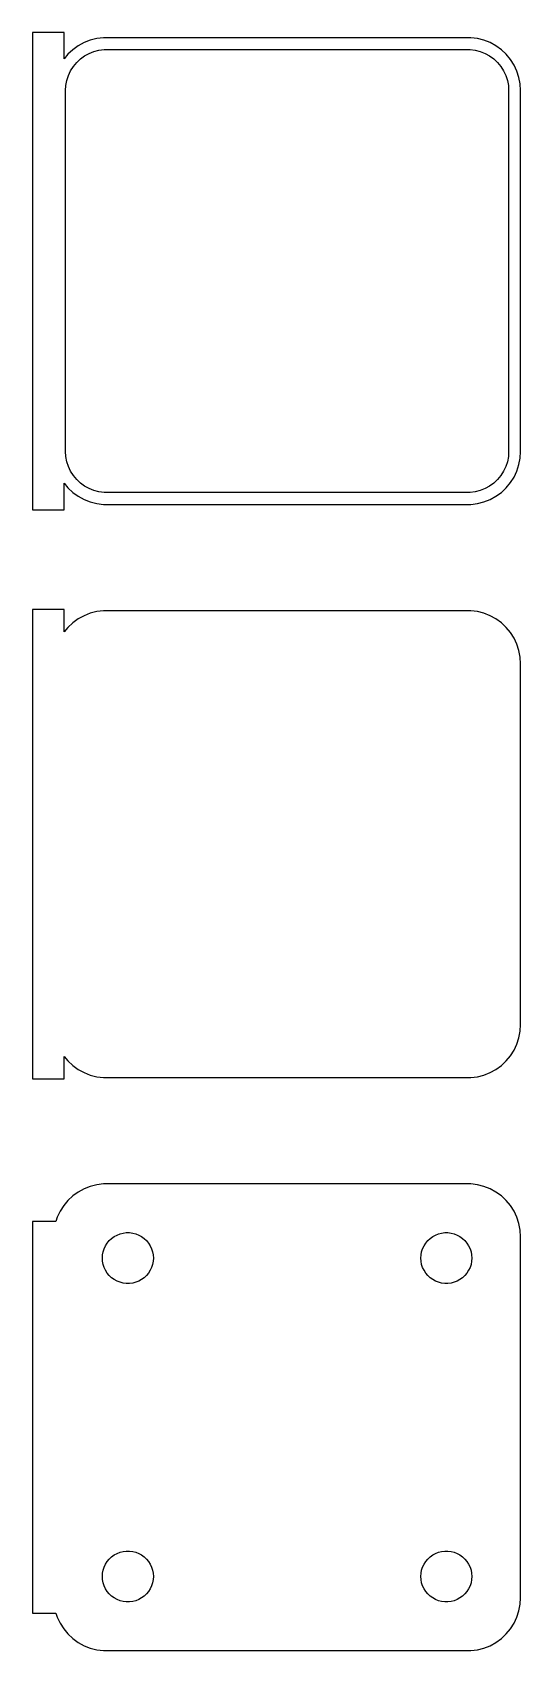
# Model space of a CAD drawing. Header units: metres. Extents: x -24 to 22, y 86 to 238.
import ezdxf

# ---------------------------------------------------------------- set-up
doc = ezdxf.new("R2010")
doc.units = ezdxf.units.M

msp = doc.modelspace()

# ---------------------------------------------------------------- linework, layer by layer
for p, q in [((-21, 238.49), (-24, 238.49)), ((-24, 238.49), (-24, 193.51)), ((-21, 235.993), (-21, 238.49)), ((-17.9369, 237.911), (-18.5451, 237.755)), ((-17.3139, 237.99), (-17.9369, 237.911)), ((17.3139, 237.99), (-17.3139, 237.99)), ((17.9369, 237.911), (17.3139, 237.99)), ((18.5451, 237.755), (17.9369, 237.911)), ((-20.6448, 236.423), (-21, 235.993)), ((-20.1871, 236.853), (-20.6448, 236.423)), ((-19.6791, 237.222), (-20.1871, 236.853)), ((-19.1289, 237.524), (-19.6791, 237.222)), ((-18.5451, 237.755), (-19.1289, 237.524)), ((-19.0751, 236.27), (-18.6489, 236.504)), ((-18.6489, 236.504), (-18.1967, 236.683)), ((-18.1967, 236.683), (-17.7256, 236.804)), ((-17.7256, 236.804), (-17.2432, 236.865)), ((-17.2432, 236.865), (17.2432, 236.865)), ((17.2432, 236.865), (17.7256, 236.804)), ((17.7256, 236.804), (18.1967, 236.683)), ((18.1967, 236.683), (18.6489, 236.504)), ((19.1289, 237.524), (18.5451, 237.755)), ((18.6489, 236.504), (19.0751, 236.27)), ((19.6791, 237.222), (19.1289, 237.524)), ((20.1871, 236.853), (19.6791, 237.222)), ((20.6448, 236.423), (20.1871, 236.853)), ((21.0451, 235.939), (20.6448, 236.423)), ((-20.6007, 234.426), (-20.3936, 234.866)), ((-20.3936, 234.866), (-20.133, 235.276)), ((-20.133, 235.276), (-19.823, 235.651)), ((-19.823, 235.651), (-19.4685, 235.984)), ((-19.4685, 235.984), (-19.0751, 236.27)), ((19.0751, 236.27), (19.4685, 235.984)), ((19.4685, 235.984), (19.823, 235.651)), ((19.823, 235.651), (20.133, 235.276)), ((20.133, 235.276), (20.3936, 234.866)), ((20.3936, 234.866), (20.6007, 234.426)), ((21.3815, 235.409), (21.0451, 235.939)), ((21.6489, 234.841), (21.3815, 235.409)), ((21.8429, 234.243), (21.6489, 234.841)), ((-20.8726, 233), (-20.8421, 233.485)), ((-20.8421, 233.485), (-20.751, 233.963)), ((-20.751, 233.963), (-20.6007, 234.426)), ((20.6007, 234.426), (20.751, 233.963)), ((20.751, 233.963), (20.8421, 233.485)), ((20.8421, 233.485), (20.8726, 233)), ((21.9606, 233.627), (21.8429, 234.243)), ((22, 233), (21.9606, 233.627)), ((-20.8726, 199), (-20.8726, 233)), ((20.8726, 233), (20.8726, 199)), ((22, 199), (22, 233)), ((-20.8421, 198.515), (-20.8726, 199)), ((-20.751, 198.037), (-20.8421, 198.515)), ((20.8421, 198.515), (20.751, 198.037)), ((20.8726, 199), (20.8421, 198.515)), ((21.8429, 197.757), (21.9606, 198.373)), ((21.9606, 198.373), (22, 199)), ((-20.6007, 197.574), (-20.751, 198.037)), ((-20.3936, 197.134), (-20.6007, 197.574)), ((-20.133, 196.724), (-20.3936, 197.134)), ((-19.823, 196.349), (-20.133, 196.724)), ((20.133, 196.724), (19.823, 196.349)), ((20.3936, 197.134), (20.133, 196.724)), ((20.6007, 197.574), (20.3936, 197.134)), ((20.751, 198.037), (20.6007, 197.574)), ((21.3815, 196.591), (21.6489, 197.159)), ((21.6489, 197.159), (21.8429, 197.757)), ((-21, 196.007), (-20.6448, 195.577)), ((-21, 193.51), (-21, 196.007)), ((-20.6448, 195.577), (-20.1871, 195.147)), ((-19.4685, 196.016), (-19.823, 196.349)), ((-19.0751, 195.73), (-19.4685, 196.016)), ((-18.6489, 195.496), (-19.0751, 195.73)), ((-18.1967, 195.317), (-18.6489, 195.496)), ((-17.7256, 195.196), (-18.1967, 195.317)), ((-17.2432, 195.135), (-17.7256, 195.196)), ((17.7256, 195.196), (17.2432, 195.135)), ((18.1967, 195.317), (17.7256, 195.196)), ((18.6489, 195.496), (18.1967, 195.317)), ((19.0751, 195.73), (18.6489, 195.496)), ((19.4685, 196.016), (19.0751, 195.73)), ((19.823, 196.349), (19.4685, 196.016)), ((20.1871, 195.147), (20.6448, 195.577)), ((20.6448, 195.577), (21.0451, 196.061)), ((21.0451, 196.061), (21.3815, 196.591)), ((-20.1871, 195.147), (-19.6791, 194.778)), ((-19.6791, 194.778), (-19.1289, 194.476)), ((-19.1289, 194.476), (-18.5451, 194.245)), ((-18.5451, 194.245), (-17.9369, 194.089)), ((-17.9369, 194.089), (-17.3139, 194.01)), ((-17.3139, 194.01), (17.3139, 194.01)), ((17.2432, 195.135), (-17.2432, 195.135)), ((17.3139, 194.01), (17.9369, 194.089)), ((17.9369, 194.089), (18.5451, 194.245)), ((18.5451, 194.245), (19.1289, 194.476)), ((19.1289, 194.476), (19.6791, 194.778)), ((19.6791, 194.778), (20.1871, 195.147)), ((-24, 193.51), (-21, 193.51)), ((-21, 184.115), (-24, 184.115)), ((-24, 184.115), (-24, 139.885)), ((-21, 181.993), (-21, 184.115)), ((-19.6791, 183.222), (-20.1871, 182.853)), ((-19.1289, 183.524), (-19.6791, 183.222)), ((-18.5451, 183.755), (-19.1289, 183.524)), ((-17.9369, 183.911), (-18.5451, 183.755)), ((-17.3139, 183.99), (-17.9369, 183.911)), ((17.3139, 183.99), (-17.3139, 183.99)), ((17.9369, 183.911), (17.3139, 183.99)), ((18.5451, 183.755), (17.9369, 183.911)), ((19.1289, 183.524), (18.5451, 183.755)), ((19.6791, 183.222), (19.1289, 183.524)), ((20.1871, 182.853), (19.6791, 183.222)), ((-20.6448, 182.423), (-21, 181.993)), ((-20.1871, 182.853), (-20.6448, 182.423)), ((20.6448, 182.423), (20.1871, 182.853)), ((21.0451, 181.939), (20.6448, 182.423)), ((21.3815, 181.409), (21.0451, 181.939)), ((21.6489, 180.841), (21.3815, 181.409)), ((21.8429, 180.243), (21.6489, 180.841)), ((21.9606, 179.627), (21.8429, 180.243)), ((22, 179), (21.9606, 179.627)), ((22, 145), (22, 179)), ((21.9606, 144.373), (22, 145)), ((21.6489, 143.159), (21.8429, 143.757)), ((21.8429, 143.757), (21.9606, 144.373)), ((-21, 142.007), (-20.6448, 141.577)), ((-21, 139.885), (-21, 142.007)), ((20.6448, 141.577), (21.0451, 142.061)), ((21.0451, 142.061), (21.3815, 142.591)), ((21.3815, 142.591), (21.6489, 143.159)), ((-20.6448, 141.577), (-20.1871, 141.147)), ((-20.1871, 141.147), (-19.6791, 140.778)), ((-19.6791, 140.778), (-19.1289, 140.476)), ((-19.1289, 140.476), (-18.5451, 140.245)), ((18.5451, 140.245), (19.1289, 140.476)), ((19.1289, 140.476), (19.6791, 140.778)), ((19.6791, 140.778), (20.1871, 141.147)), ((20.1871, 141.147), (20.6448, 141.577)), ((-24, 139.885), (-21, 139.885)), ((-18.5451, 140.245), (-17.9369, 140.089)), ((-17.9369, 140.089), (-17.3139, 140.01)), ((-17.3139, 140.01), (17.3139, 140.01)), ((17.3139, 140.01), (17.9369, 140.089)), ((17.9369, 140.089), (18.5451, 140.245)), ((-18.5451, 129.755), (-19.1289, 129.524)), ((-17.9369, 129.911), (-18.5451, 129.755)), ((-17.3139, 129.99), (-17.9369, 129.911)), ((17.3139, 129.99), (-17.3139, 129.99)), ((17.9369, 129.911), (17.3139, 129.99)), ((18.5451, 129.755), (17.9369, 129.911)), ((19.1289, 129.524), (18.5451, 129.755)), ((-20.6448, 128.423), (-21.0451, 127.939)), ((-20.1871, 128.853), (-20.6448, 128.423)), ((-19.6791, 129.222), (-20.1871, 128.853)), ((-19.1289, 129.524), (-19.6791, 129.222)), ((19.6791, 129.222), (19.1289, 129.524)), ((20.1871, 128.853), (19.6791, 129.222)), ((20.6448, 128.423), (20.1871, 128.853)), ((21.0451, 127.939), (20.6448, 128.423)), ((-21.6489, 126.841), (-21.7777, 126.444)), ((-21.3815, 127.409), (-21.6489, 126.841)), ((-21.0451, 127.939), (-21.3815, 127.409)), ((21.3815, 127.409), (21.0451, 127.939)), ((21.6489, 126.841), (21.3815, 127.409)), ((21.8429, 126.243), (21.6489, 126.841)), ((-21.7777, 126.444), (-24, 126.444)), ((-24, 126.444), (-24, 89.5558)), ((-16.286, 125.026), (-16.0219, 125.172)), ((-16.0219, 125.172), (-15.7416, 125.283)), ((-15.7416, 125.283), (-15.4497, 125.357)), ((-15.4497, 125.357), (-15.1507, 125.395)), ((-15.1507, 125.395), (-14.8493, 125.395)), ((-14.8493, 125.395), (-14.5503, 125.357)), ((-14.5503, 125.357), (-14.2583, 125.283)), ((-14.2583, 125.283), (-13.9781, 125.172)), ((-13.9781, 125.172), (-13.714, 125.026)), ((13.714, 125.026), (13.9781, 125.172)), ((13.9781, 125.172), (14.2583, 125.283)), ((14.2583, 125.283), (14.5503, 125.357)), ((14.5503, 125.357), (14.8493, 125.395)), ((14.8493, 125.395), (15.1507, 125.395)), ((15.1507, 125.395), (15.4497, 125.357)), ((15.4497, 125.357), (15.7416, 125.283)), ((15.7416, 125.283), (16.0219, 125.172)), ((16.0219, 125.172), (16.286, 125.026)), ((21.9606, 125.627), (21.8429, 126.243)), ((22, 125), (21.9606, 125.627)), ((-17.3811, 123.301), (-17.3246, 123.597)), ((-17.3246, 123.597), (-17.2315, 123.883)), ((-17.2315, 123.883), (-17.1031, 124.156)), ((-17.1031, 124.156), (-16.9416, 124.411)), ((-16.9416, 124.411), (-16.7495, 124.643)), ((-16.7495, 124.643), (-16.5298, 124.849)), ((-16.5298, 124.849), (-16.286, 125.026)), ((-13.714, 125.026), (-13.4702, 124.849)), ((-13.4702, 124.849), (-13.2505, 124.643)), ((-13.2505, 124.643), (-13.0583, 124.411)), ((-13.0583, 124.411), (-12.8969, 124.156)), ((-12.8969, 124.156), (-12.7685, 123.883)), ((-12.7685, 123.883), (-12.6754, 123.597)), ((-12.6754, 123.597), (-12.6189, 123.301)), ((12.6189, 123.301), (12.6754, 123.597)), ((12.6754, 123.597), (12.7685, 123.883)), ((12.7685, 123.883), (12.8969, 124.156)), ((12.8969, 124.156), (13.0583, 124.411)), ((13.0583, 124.411), (13.2505, 124.643)), ((13.2505, 124.643), (13.4702, 124.849)), ((13.4702, 124.849), (13.714, 125.026)), ((16.286, 125.026), (16.5298, 124.849)), ((16.5298, 124.849), (16.7495, 124.643)), ((16.7495, 124.643), (16.9416, 124.411)), ((16.9416, 124.411), (17.1031, 124.156)), ((17.1031, 124.156), (17.2315, 123.883)), ((17.2315, 123.883), (17.3246, 123.597)), ((17.3246, 123.597), (17.3811, 123.301)), ((22, 91), (22, 125)), ((-17.4, 123), (-17.3811, 123.301)), ((-17.3811, 122.699), (-17.4, 123)), ((-17.3246, 122.403), (-17.3811, 122.699)), ((-17.2315, 122.117), (-17.3246, 122.403)), ((-17.1031, 121.844), (-17.2315, 122.117)), ((-12.7685, 122.117), (-12.8969, 121.844)), ((-12.6754, 122.403), (-12.7685, 122.117)), ((-12.6189, 122.699), (-12.6754, 122.403)), ((-12.6189, 123.301), (-12.6, 123)), ((-12.6, 123), (-12.6189, 122.699)), ((12.6, 123), (12.6189, 123.301)), ((12.6189, 122.699), (12.6, 123)), ((12.6754, 122.403), (12.6189, 122.699)), ((12.7685, 122.117), (12.6754, 122.403)), ((12.8969, 121.844), (12.7685, 122.117)), ((17.2315, 122.117), (17.1031, 121.844)), ((17.3246, 122.403), (17.2315, 122.117)), ((17.3811, 122.699), (17.3246, 122.403)), ((17.3811, 123.301), (17.4, 123)), ((17.4, 123), (17.3811, 122.699)), ((-16.9416, 121.589), (-17.1031, 121.844)), ((-16.7495, 121.357), (-16.9416, 121.589)), ((-16.5298, 121.151), (-16.7495, 121.357)), ((-16.286, 120.974), (-16.5298, 121.151)), ((-16.0219, 120.828), (-16.286, 120.974)), ((-15.7416, 120.717), (-16.0219, 120.828)), ((-15.4497, 120.643), (-15.7416, 120.717)), ((-15.1507, 120.605), (-15.4497, 120.643)), ((-14.8493, 120.605), (-15.1507, 120.605)), ((-14.5503, 120.643), (-14.8493, 120.605)), ((-14.2583, 120.717), (-14.5503, 120.643)), ((-13.9781, 120.828), (-14.2583, 120.717)), ((-13.714, 120.974), (-13.9781, 120.828)), ((-13.4702, 121.151), (-13.714, 120.974)), ((-13.2505, 121.357), (-13.4702, 121.151)), ((-13.0583, 121.589), (-13.2505, 121.357)), ((-12.8969, 121.844), (-13.0583, 121.589)), ((13.0583, 121.589), (12.8969, 121.844)), ((13.2505, 121.357), (13.0583, 121.589)), ((13.4702, 121.151), (13.2505, 121.357)), ((13.714, 120.974), (13.4702, 121.151)), ((13.9781, 120.828), (13.714, 120.974)), ((14.2583, 120.717), (13.9781, 120.828)), ((14.5503, 120.643), (14.2583, 120.717)), ((14.8493, 120.605), (14.5503, 120.643)), ((15.1507, 120.605), (14.8493, 120.605)), ((15.4497, 120.643), (15.1507, 120.605)), ((15.7416, 120.717), (15.4497, 120.643)), ((16.0219, 120.828), (15.7416, 120.717)), ((16.286, 120.974), (16.0219, 120.828)), ((16.5298, 121.151), (16.286, 120.974)), ((16.7495, 121.357), (16.5298, 121.151)), ((16.9416, 121.589), (16.7495, 121.357)), ((17.1031, 121.844), (16.9416, 121.589)), ((-16.9416, 94.4107), (-16.7495, 94.6429)), ((-16.7495, 94.6429), (-16.5298, 94.8492)), ((-16.5298, 94.8492), (-16.286, 95.0264)), ((-16.286, 95.0264), (-16.0219, 95.1716)), ((-16.0219, 95.1716), (-15.7416, 95.2825)), ((-15.7416, 95.2825), (-15.4497, 95.3575)), ((-15.4497, 95.3575), (-15.1507, 95.3953)), ((-15.1507, 95.3953), (-14.8493, 95.3953)), ((-14.8493, 95.3953), (-14.5503, 95.3575)), ((-14.5503, 95.3575), (-14.2583, 95.2825)), ((-14.2583, 95.2825), (-13.9781, 95.1716)), ((-13.9781, 95.1716), (-13.714, 95.0264)), ((-13.714, 95.0264), (-13.4702, 94.8492)), ((-13.4702, 94.8492), (-13.2505, 94.6429)), ((-13.2505, 94.6429), (-13.0583, 94.4107)), ((13.0583, 94.4107), (13.2505, 94.6429)), ((13.2505, 94.6429), (13.4702, 94.8492)), ((13.4702, 94.8492), (13.714, 95.0264)), ((13.714, 95.0264), (13.9781, 95.1716)), ((13.9781, 95.1716), (14.2583, 95.2825)), ((14.2583, 95.2825), (14.5503, 95.3575)), ((14.5503, 95.3575), (14.8493, 95.3953)), ((14.8493, 95.3953), (15.1507, 95.3953)), ((15.1507, 95.3953), (15.4497, 95.3575)), ((15.4497, 95.3575), (15.7416, 95.2825)), ((15.7416, 95.2825), (16.0219, 95.1716)), ((16.0219, 95.1716), (16.286, 95.0264)), ((16.286, 95.0264), (16.5298, 94.8492)), ((16.5298, 94.8492), (16.7495, 94.6429)), ((16.7495, 94.6429), (16.9416, 94.4107)), ((-17.4, 93), (-17.3811, 93.3008)), ((-17.3811, 93.3008), (-17.3246, 93.5969)), ((-17.3246, 93.5969), (-17.2315, 93.8835)), ((-17.2315, 93.8835), (-17.1031, 94.1562)), ((-17.1031, 94.1562), (-16.9416, 94.4107)), ((-13.0583, 94.4107), (-12.8969, 94.1562)), ((-12.8969, 94.1562), (-12.7685, 93.8835)), ((-12.7685, 93.8835), (-12.6754, 93.5969)), ((-12.6754, 93.5969), (-12.6189, 93.3008)), ((-12.6189, 93.3008), (-12.6, 93)), ((12.6, 93), (12.6189, 93.3008)), ((12.6189, 93.3008), (12.6754, 93.5969)), ((12.6754, 93.5969), (12.7685, 93.8835)), ((12.7685, 93.8835), (12.8969, 94.1562)), ((12.8969, 94.1562), (13.0583, 94.4107)), ((16.9416, 94.4107), (17.1031, 94.1562)), ((17.1031, 94.1562), (17.2315, 93.8835)), ((17.2315, 93.8835), (17.3246, 93.5969)), ((17.3246, 93.5969), (17.3811, 93.3008)), ((17.3811, 93.3008), (17.4, 93)), ((-17.3811, 92.6992), (-17.4, 93)), ((-17.3246, 92.4032), (-17.3811, 92.6992)), ((-17.2315, 92.1165), (-17.3246, 92.4032)), ((-17.1031, 91.8438), (-17.2315, 92.1165)), ((-16.9416, 91.5893), (-17.1031, 91.8438)), ((-16.7495, 91.3571), (-16.9416, 91.5893)), ((-13.0583, 91.5893), (-13.2505, 91.3571)), ((-12.8969, 91.8438), (-13.0583, 91.5893)), ((-12.7685, 92.1165), (-12.8969, 91.8438)), ((-12.6754, 92.4032), (-12.7685, 92.1165)), ((-12.6189, 92.6992), (-12.6754, 92.4032)), ((-12.6, 93), (-12.6189, 92.6992)), ((12.6189, 92.6992), (12.6, 93)), ((12.6754, 92.4032), (12.6189, 92.6992)), ((12.7685, 92.1165), (12.6754, 92.4032)), ((12.8969, 91.8438), (12.7685, 92.1165)), ((13.0583, 91.5893), (12.8969, 91.8438)), ((13.2505, 91.3571), (13.0583, 91.5893)), ((16.9416, 91.5893), (16.7495, 91.3571)), ((17.1031, 91.8438), (16.9416, 91.5893)), ((17.2315, 92.1165), (17.1031, 91.8438)), ((17.3246, 92.4032), (17.2315, 92.1165)), ((17.3811, 92.6992), (17.3246, 92.4032)), ((17.4, 93), (17.3811, 92.6992)), ((-16.5298, 91.1508), (-16.7495, 91.3571)), ((-16.286, 90.9736), (-16.5298, 91.1508)), ((-16.0219, 90.8284), (-16.286, 90.9736)), ((-15.7416, 90.7175), (-16.0219, 90.8284)), ((-15.4497, 90.6425), (-15.7416, 90.7175)), ((-15.1507, 90.6047), (-15.4497, 90.6425)), ((-14.8493, 90.6047), (-15.1507, 90.6047)), ((-14.5503, 90.6425), (-14.8493, 90.6047)), ((-14.2583, 90.7175), (-14.5503, 90.6425)), ((-13.9781, 90.8284), (-14.2583, 90.7175)), ((-13.714, 90.9736), (-13.9781, 90.8284)), ((-13.4702, 91.1508), (-13.714, 90.9736)), ((-13.2505, 91.3571), (-13.4702, 91.1508)), ((13.4702, 91.1508), (13.2505, 91.3571)), ((13.714, 90.9736), (13.4702, 91.1508)), ((13.9781, 90.8284), (13.714, 90.9736)), ((14.2583, 90.7175), (13.9781, 90.8284)), ((14.5503, 90.6425), (14.2583, 90.7175)), ((14.8493, 90.6047), (14.5503, 90.6425)), ((15.1507, 90.6047), (14.8493, 90.6047)), ((15.4497, 90.6425), (15.1507, 90.6047)), ((15.7416, 90.7175), (15.4497, 90.6425)), ((16.0219, 90.8284), (15.7416, 90.7175)), ((16.286, 90.9736), (16.0219, 90.8284)), ((16.5298, 91.1508), (16.286, 90.9736)), ((16.7495, 91.3571), (16.5298, 91.1508)), ((21.8429, 89.7566), (21.9606, 90.3733)), ((21.9606, 90.3733), (22, 91)), ((-24, 89.5558), (-21.7777, 89.5558)), ((-21.7777, 89.5558), (-21.6489, 89.1594)), ((-21.6489, 89.1594), (-21.3815, 88.5912)), ((-21.3815, 88.5912), (-21.0451, 88.0611)), ((21.0451, 88.0611), (21.3815, 88.5912)), ((21.3815, 88.5912), (21.6489, 89.1594)), ((21.6489, 89.1594), (21.8429, 89.7566)), ((-21.0451, 88.0611), (-20.6448, 87.5773)), ((-20.6448, 87.5773), (-20.1871, 87.1474)), ((-20.1871, 87.1474), (-19.6791, 86.7784)), ((19.6791, 86.7784), (20.1871, 87.1474)), ((20.1871, 87.1474), (20.6448, 87.5773)), ((20.6448, 87.5773), (21.0451, 88.0611)), ((-19.6791, 86.7784), (-19.1289, 86.4759)), ((-19.1289, 86.4759), (-18.5451, 86.2447)), ((-18.5451, 86.2447), (-17.9369, 86.0886)), ((-17.9369, 86.0886), (-17.3139, 86.0099)), ((-17.3139, 86.0099), (17.3139, 86.0099)), ((17.3139, 86.0099), (17.9369, 86.0886)), ((17.9369, 86.0886), (18.5451, 86.2447)), ((18.5451, 86.2447), (19.1289, 86.4759)), ((19.1289, 86.4759), (19.6791, 86.7784))]:
    msp.add_line(p, q)

doc.saveas('drawing.dxf')
